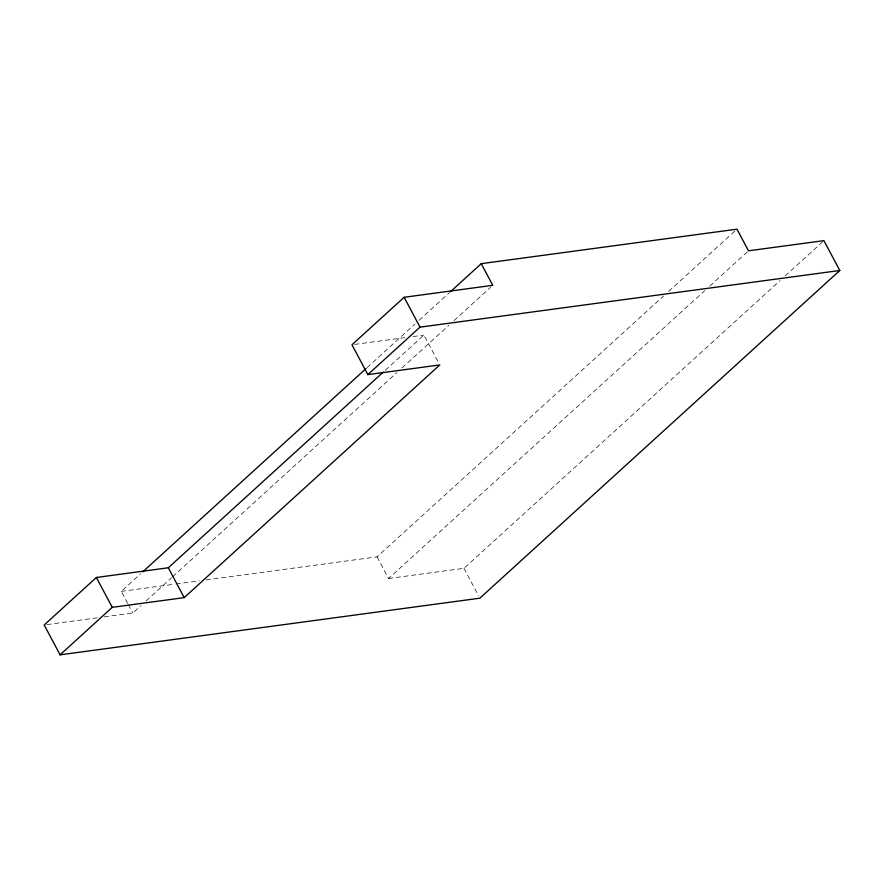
<?xml version="1.0" encoding="UTF-8"?>
<svg xmlns="http://www.w3.org/2000/svg" width="884" height="884" viewBox="0 0 884 884"><rect width="100%" height="100%" fill="white"/><g stroke="black" fill="none" stroke-linecap="round" stroke-linejoin="round"><path stroke-width="0.66" stroke-dasharray="4.42 3.31" d="M127.705 603.396L121.318 591.363L140.689 573.727M367.048 367.645L414.972 324.019M419.049 320.306L449.647 292.46M385.236 370.297L423.933 335.069L439.171 363.733M104.19 616.877L132.821 613.01L140.987 605.584M146.081 600.943L171.573 577.738M172.59 576.81L396.916 372.584M402.01 367.943L448.917 325.246M454.011 320.605L490.719 287.178M206.105 579.926L377.048 556.854L663.575 296.007M668.669 291.366L736.991 229.166M377.048 556.854L388.562 578.501L704.659 290.737M709.753 286.096L748.494 250.813M388.562 578.501L463.989 568.324L780.075 280.56M785.18 275.918L822.905 241.564M354.683 344.406L404.927 337.633M413.071 336.528L423.933 335.069M121.318 591.363L174.645 584.169M176.015 583.981L199.265 580.843M46.929 624.601L97.373 617.794M463.989 568.324L478.598 595.794M128.346 604.59L132.821 613.01"/><path stroke-width="1.33" d="M383.203 372.153L168.325 567.771L96.367 577.484L44.2 624.977L60.079 654.834L479.868 598.181L839.8 270.493L823.921 240.636L748.494 250.813L736.991 229.166L481.25 263.675L450.663 291.532M481.25 263.675L492.764 285.322L404.132 297.289L351.976 344.771L367.843 374.628L439.812 364.926L184.203 597.628L112.246 607.341L60.079 654.834M142.722 571.871L366.031 368.573M367.843 374.628L420.011 327.146L839.8 270.493M404.132 297.289L420.011 327.146M168.325 567.771L184.203 597.628M96.367 577.484L112.246 607.341"/></g></svg>
